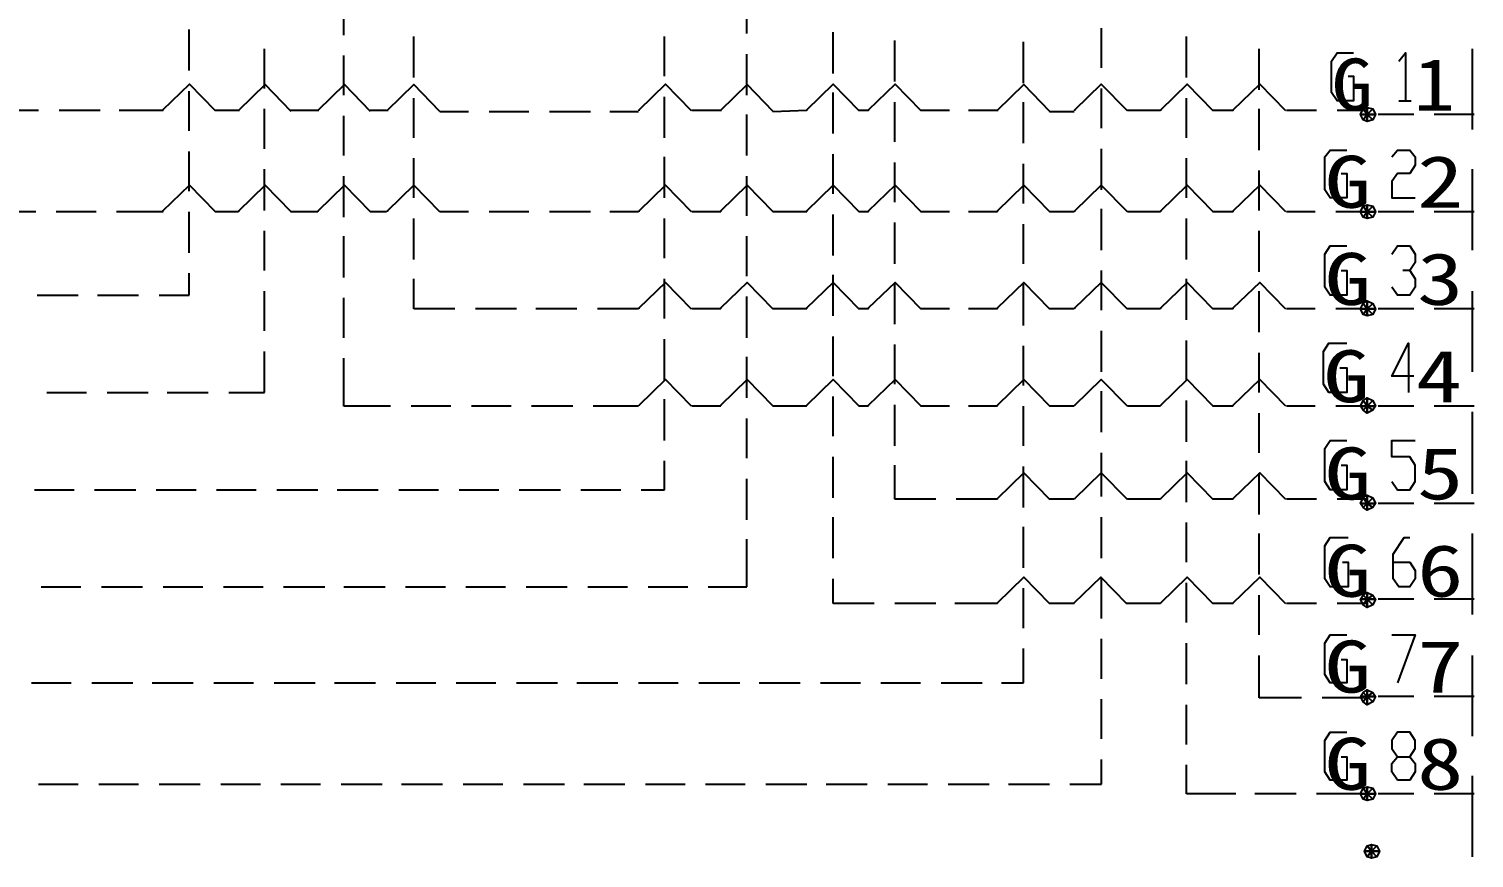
# Model space of a CAD drawing. Header units: metres. Extents: x 17 to 1757, y 17 to 1207.
# Drawn here: x 994.2 to 1146.1, y 869.8 to 957 of the extents above; entities that cross this region are included whole.
import ezdxf

# ---------------------------------------------------------------- set-up
doc = ezdxf.new("R2010")
doc.units = ezdxf.units.M
for name, color, linetype in [('LINES', 7, 'Continuous'), ('POLYLINES', 4, 'Continuous'), ('TEXTS', 3, 'Continuous')]:
    doc.layers.add(name, color=color, linetype=linetype)

msp = doc.modelspace()

# ---------------------------------------------------------------- linework, layer by layer
at = {"layer": 'LINES'}
for p, q in [((1027.32, 956.3), (1027.32, 960.62)), ((1069.66, 956.45), (1069.66, 960.62)), ((1011.05, 952.56), (1011.05, 956.88)), ((1034.66, 951.84), (1034.66, 956.16)), ((1061.02, 951.98), (1061.02, 956.16)), ((1078.73, 952.27), (1078.73, 956.59)), ((1085.21, 951.41), (1085.21, 955.73)), ((1098.74, 951.26), (1098.74, 955.58)), ((1106.95, 952.85), (1106.95, 957.02)), ((1115.88, 951.84), (1115.88, 956.16)), ((1018.97, 950.69), (1018.97, 954.86)), ((1027.32, 949.97), (1027.32, 954.14)), ((1069.66, 949.97), (1069.66, 954.29)), ((1123.51, 950.54), (1123.51, 954.86)), ((1145.9, 954.86), (1145.9, 946.37)), ((1011.05, 946.22), (1011.05, 950.4)), ((1034.66, 945.5), (1034.66, 949.68)), ((1061.02, 945.5), (1061.02, 949.82)), ((1078.73, 945.94), (1078.73, 950.26)), ((1106.95, 946.51), (1106.95, 950.69)), ((1115.88, 945.5), (1115.88, 949.68)), ((995.21, 948.38), (991.03, 948.38)), ((1001.69, 948.38), (997.37, 948.38)), ((1008.31, 948.38), (1003.7, 948.38)), ((1016.23, 948.38), (1013.78, 948.38)), ((1018.97, 944.35), (1018.97, 948.53)), ((1024.58, 948.38), (1021.7, 948.38)), ((1031.78, 948.38), (1030.06, 948.38)), ((1040.42, 948.24), (1037.4, 948.24)), ((1046.76, 948.24), (1042.58, 948.24)), ((1053.24, 948.24), (1048.92, 948.24)), ((1058.28, 948.24), (1055.26, 948.24)), ((1066.92, 948.38), (1063.9, 948.38)), ((1075.99, 948.38), (1072.39, 948.24)), ((1082.47, 948.38), (1081.46, 948.38)), ((1085.21, 945.07), (1085.21, 949.25)), ((1090.97, 948.38), (1087.94, 948.38)), ((1096.01, 948.38), (1092.98, 948.38)), ((1098.74, 944.93), (1098.74, 949.25)), ((1104.07, 948.24), (1101.48, 948.24)), ((1113.14, 948.38), (1109.69, 948.38)), ((1120.78, 948.38), (1118.62, 948.38)), ((1123.51, 944.21), (1123.51, 948.53)), ((1129.56, 948.38), (1126.39, 948.38)), ((1134.89, 948.38), (1131.72, 948.38)), ((1138.2, 949.39), (1139.5, 949.39)), ((1027.32, 943.63), (1027.32, 947.81)), ((1069.66, 943.63), (1069.66, 947.95)), ((1139.78, 947.95), (1136.04, 947.95)), ((1146.12, 947.95), (1141.94, 947.95)), ((1011.05, 939.89), (1011.05, 944.06)), ((1061.02, 939.17), (1061.02, 943.49)), ((1078.73, 939.6), (1078.73, 943.78)), ((1106.95, 940.03), (1106.95, 944.35)), ((1018.97, 937.87), (1018.97, 942.19)), ((1034.66, 939.17), (1034.66, 943.34)), ((1085.21, 938.74), (1085.21, 942.91)), ((1098.74, 938.59), (1098.74, 942.77)), ((1115.88, 939.17), (1115.88, 943.34)), ((1123.51, 937.87), (1123.51, 942.05)), ((1145.9, 942.19), (1145.9, 933.7)), ((1027.32, 937.15), (1027.32, 941.47)), ((1069.66, 937.3), (1069.66, 941.47)), ((994.92, 937.73), (990.6, 937.73)), ((1001.26, 937.73), (997.08, 937.73)), ((1008.31, 937.73), (1003.42, 937.73)), ((1011.05, 933.41), (1011.05, 937.73)), ((1016.23, 937.73), (1013.78, 937.73)), ((1024.58, 937.73), (1021.7, 937.73)), ((1031.78, 937.73), (1030.06, 937.73)), ((1040.42, 937.73), (1037.4, 937.73)), ((1046.76, 937.73), (1042.58, 937.73)), ((1053.24, 937.73), (1048.92, 937.73)), ((1058.28, 937.73), (1055.26, 937.73)), ((1066.92, 937.73), (1063.9, 937.73)), ((1075.99, 937.73), (1072.39, 937.73)), ((1078.73, 933.12), (1078.73, 937.44)), ((1082.47, 937.73), (1081.46, 937.73)), ((1090.97, 937.73), (1087.94, 937.73)), ((1096.01, 937.73), (1092.98, 937.73)), ((1104.07, 937.73), (1101.48, 937.73)), ((1106.95, 933.7), (1106.95, 938.02)), ((1113.14, 937.73), (1109.69, 937.73)), ((1120.78, 937.73), (1118.62, 937.73)), ((1129.42, 937.73), (1126.39, 937.73)), ((1134.6, 937.73), (1131.58, 937.73)), ((1139.78, 937.73), (1136.04, 937.73)), ((1146.12, 937.73), (1141.94, 937.73)), ((1034.66, 932.69), (1034.66, 937.01)), ((1061.02, 932.83), (1061.02, 937.01)), ((1085.21, 932.26), (1085.21, 936.58)), ((1098.74, 932.26), (1098.74, 936.43)), ((1115.88, 932.69), (1115.88, 937.01)), ((1018.97, 931.54), (1018.97, 935.71)), ((1027.32, 930.82), (1027.32, 935.14)), ((1069.66, 930.96), (1069.66, 935.14)), ((1123.51, 931.39), (1123.51, 935.71)), ((1106.95, 927.36), (1106.95, 931.54)), ((1011.05, 928.94), (1011.05, 931.25)), ((1034.66, 927.5), (1034.66, 930.67)), ((1061.02, 926.5), (1061.02, 930.67)), ((1078.73, 926.78), (1078.73, 931.1)), ((1085.21, 925.92), (1085.21, 930.24)), ((1098.74, 925.78), (1098.74, 930.1)), ((1115.88, 926.35), (1115.88, 930.67)), ((995.06, 928.94), (999.38, 928.94)), ((1001.4, 928.94), (1005.72, 928.94)), ((1007.88, 928.94), (1011.05, 928.94)), ((1018.97, 925.2), (1018.97, 929.38)), ((1027.32, 924.48), (1027.32, 928.66)), ((1069.66, 924.48), (1069.66, 928.8)), ((1123.51, 925.06), (1123.51, 929.38)), ((1145.9, 929.38), (1145.9, 920.88)), ((1038.98, 927.5), (1034.66, 927.5)), ((1045.46, 927.5), (1041.14, 927.5)), ((1051.8, 927.5), (1047.48, 927.5)), ((1058.28, 927.5), (1053.96, 927.5)), ((1066.92, 927.5), (1063.9, 927.5)), ((1075.99, 927.5), (1072.39, 927.5)), ((1082.47, 927.5), (1081.46, 927.5)), ((1090.97, 927.5), (1087.94, 927.5)), ((1096.01, 927.5), (1092.98, 927.5)), ((1104.07, 927.5), (1101.48, 927.5)), ((1113.14, 927.5), (1109.69, 927.5)), ((1120.78, 927.5), (1118.62, 927.5)), ((1129.42, 927.5), (1126.39, 927.5)), ((1134.6, 927.5), (1131.58, 927.5)), ((1139.78, 927.5), (1136.04, 927.5)), ((1146.12, 927.5), (1141.94, 927.5)), ((1106.95, 920.88), (1106.95, 925.2)), ((1061.02, 920.02), (1061.02, 924.34)), ((1078.73, 920.45), (1078.73, 924.62)), ((1085.21, 919.58), (1085.21, 923.76)), ((1115.88, 920.02), (1115.88, 924.19)), ((1018.97, 918.72), (1018.97, 923.04)), ((1027.32, 917.28), (1027.32, 922.32)), ((1069.66, 918.14), (1069.66, 922.46)), ((1098.74, 919.44), (1098.74, 923.62)), ((1123.51, 918.72), (1123.51, 922.9)), ((996.07, 918.72), (1000.25, 918.72)), ((1002.41, 918.72), (1006.73, 918.72)), ((1008.74, 918.72), (1013.06, 918.72)), ((1015.22, 918.72), (1018.97, 918.72)), ((1061.02, 913.68), (1061.02, 918)), ((1078.73, 914.11), (1078.73, 918.29)), ((1106.95, 914.54), (1106.95, 918.86)), ((1115.88, 913.54), (1115.88, 917.86)), ((1032.22, 917.28), (1027.32, 917.28)), ((1038.55, 917.28), (1034.38, 917.28)), ((1044.89, 917.28), (1040.71, 917.28)), ((1051.37, 917.28), (1047.05, 917.28)), ((1058.28, 917.28), (1053.53, 917.28)), ((1066.92, 917.28), (1063.9, 917.28)), ((1075.99, 917.28), (1072.39, 917.28)), ((1082.47, 917.28), (1081.46, 917.28)), ((1085.21, 913.1), (1085.21, 917.42)), ((1090.97, 917.28), (1087.94, 917.28)), ((1096.01, 917.28), (1092.98, 917.28)), ((1098.74, 913.1), (1098.74, 917.28)), ((1104.07, 917.28), (1101.48, 917.28)), ((1113.14, 917.28), (1109.69, 917.28)), ((1120.78, 917.28), (1118.62, 917.28)), ((1123.51, 912.38), (1123.51, 916.56)), ((1129.42, 917.28), (1126.39, 917.28)), ((1134.6, 917.28), (1131.58, 917.28)), ((1139.78, 917.28), (1136.04, 917.28)), ((1146.12, 917.28), (1141.94, 917.28)), ((1145.9, 916.7), (1145.9, 908.06)), ((1069.66, 911.81), (1069.66, 915.98)), ((1061.02, 908.5), (1061.02, 911.52)), ((1078.73, 907.63), (1078.73, 911.95)), ((1106.95, 910.22), (1106.95, 912.38)), ((1115.88, 907.2), (1115.88, 911.52)), ((1085.21, 907.49), (1085.21, 911.09)), ((1098.74, 906.62), (1098.74, 910.94)), ((1106.95, 907.78), (1106.95, 910.22)), ((1123.51, 905.9), (1123.51, 910.22)), ((994.78, 908.5), (998.95, 908.5)), ((1001.11, 908.5), (1005.43, 908.5)), ((1007.59, 908.5), (1011.77, 908.5)), ((1013.93, 908.5), (1018.1, 908.5)), ((1020.26, 908.5), (1024.58, 908.5)), ((1026.6, 908.5), (1030.92, 908.5)), ((1033.08, 908.5), (1037.26, 908.5)), ((1039.42, 908.5), (1043.59, 908.5)), ((1045.75, 908.5), (1050.07, 908.5)), ((1052.23, 908.5), (1056.41, 908.5)), ((1058.57, 908.5), (1061.02, 908.5)), ((1069.66, 905.33), (1069.66, 909.65)), ((1089.53, 907.49), (1085.21, 907.49)), ((1096.01, 907.49), (1091.69, 907.49)), ((1104.07, 907.49), (1101.48, 907.49)), ((1113.14, 907.49), (1109.69, 907.49)), ((1120.78, 907.49), (1118.62, 907.49)), ((1129.56, 907.49), (1126.39, 907.49)), ((1134.89, 907.49), (1131.72, 907.49)), ((1139.78, 907.06), (1136.04, 907.06)), ((1146.12, 907.06), (1141.94, 907.06)), ((1078.73, 901.3), (1078.73, 905.62)), ((1106.95, 901.3), (1106.95, 905.62)), ((1098.74, 900.29), (1098.74, 904.61)), ((1115.88, 900.86), (1115.88, 905.04)), ((1069.66, 898.27), (1069.66, 903.31)), ((1123.51, 899.57), (1123.51, 903.89)), ((1145.9, 903.89), (1145.9, 895.39)), ((995.5, 898.27), (999.67, 898.27)), ((1001.83, 898.27), (1006.15, 898.27)), ((1008.31, 898.27), (1012.49, 898.27)), ((1014.65, 898.27), (1018.82, 898.27)), ((1020.98, 898.27), (1025.3, 898.27)), ((1027.32, 898.27), (1031.64, 898.27)), ((1033.8, 898.27), (1037.98, 898.27)), ((1040.14, 898.27), (1044.31, 898.27)), ((1046.47, 898.27), (1050.79, 898.27)), ((1052.95, 898.27), (1057.13, 898.27)), ((1059.29, 898.27), (1063.46, 898.27)), ((1065.62, 898.27), (1069.66, 898.27)), ((1078.73, 896.54), (1078.73, 899.14)), ((1098.74, 893.95), (1098.74, 898.13)), ((1106.95, 894.96), (1106.95, 899.28)), ((1115.88, 894.53), (1115.88, 898.7)), ((1083.05, 896.54), (1078.73, 896.54)), ((1089.53, 896.54), (1085.21, 896.54)), ((1096.01, 896.54), (1091.54, 896.54)), ((1104.07, 896.54), (1101.48, 896.54)), ((1113.14, 896.54), (1109.54, 896.54)), ((1120.78, 896.54), (1118.62, 896.54)), ((1123.51, 893.23), (1123.51, 897.41)), ((1129.56, 896.54), (1126.39, 896.54)), ((1134.89, 896.54), (1131.72, 896.54)), ((1139.78, 896.98), (1136.04, 896.98)), ((1146.12, 896.98), (1141.94, 896.98)), ((1098.74, 888.19), (1098.74, 891.79)), ((1106.95, 888.62), (1106.95, 892.8)), ((1115.88, 888.05), (1115.88, 892.37)), ((1123.51, 886.61), (1123.51, 891.07)), ((1145.9, 891.07), (1145.9, 882.58)), ((994.49, 888.19), (998.66, 888.19)), ((1000.82, 888.19), (1005.14, 888.19)), ((1007.16, 888.19), (1011.48, 888.19)), ((1013.64, 888.19), (1017.82, 888.19)), ((1019.98, 888.19), (1024.3, 888.19)), ((1026.31, 888.19), (1030.63, 888.19)), ((1032.79, 888.19), (1036.97, 888.19)), ((1039.13, 888.19), (1043.3, 888.19)), ((1045.46, 888.19), (1049.78, 888.19)), ((1051.8, 888.19), (1056.12, 888.19)), ((1058.28, 888.19), (1062.46, 888.19)), ((1064.62, 888.19), (1068.94, 888.19)), ((1070.95, 888.19), (1075.27, 888.19)), ((1077.43, 888.19), (1081.61, 888.19)), ((1083.77, 888.19), (1087.94, 888.19)), ((1090.1, 888.19), (1094.42, 888.19)), ((1096.44, 888.19), (1098.74, 888.19)), ((1106.95, 882.29), (1106.95, 886.46)), ((1115.88, 881.71), (1115.88, 885.89)), ((1127.98, 886.61), (1123.51, 886.61)), ((1134.6, 886.61), (1130.14, 886.61)), ((1139.78, 886.75), (1136.04, 886.75)), ((1146.12, 886.75), (1141.94, 886.75)), ((1106.95, 877.54), (1106.95, 880.13)), ((1115.88, 876.53), (1115.88, 879.55)), ((1145.9, 878.4), (1145.9, 869.9)), ((995.21, 877.54), (999.38, 877.54)), ((1001.54, 877.54), (1005.72, 877.54)), ((1007.88, 877.54), (1012.2, 877.54)), ((1014.36, 877.54), (1018.54, 877.54)), ((1020.7, 877.54), (1024.87, 877.54)), ((1027.03, 877.54), (1031.35, 877.54)), ((1033.37, 877.54), (1037.69, 877.54)), ((1039.85, 877.54), (1044.02, 877.54)), ((1046.18, 877.54), (1050.5, 877.54)), ((1052.52, 877.54), (1056.84, 877.54)), ((1059, 877.54), (1063.18, 877.54)), ((1065.34, 877.54), (1069.51, 877.54)), ((1071.67, 877.54), (1075.99, 877.54)), ((1078.01, 877.54), (1082.33, 877.54)), ((1084.49, 877.54), (1088.66, 877.54)), ((1090.82, 877.54), (1095.14, 877.54)), ((1097.16, 877.54), (1101.48, 877.54)), ((1103.64, 877.54), (1106.95, 877.54)), ((1121.06, 876.53), (1115.88, 876.53)), ((1127.4, 876.53), (1123.08, 876.53)), ((1134.6, 876.53), (1129.56, 876.53)), ((1139.78, 876.53), (1136.04, 876.53)), ((1146.12, 876.53), (1141.94, 876.53))]:
    msp.add_line(p, q, dxfattribs=at)
at = {"layer": 'POLYLINES'}
for points in [[(1132.87, 951.98), (1133.45, 951.98), (1133.45, 949.39), (1131.72, 949.39), (1131.14, 950.26), (1131.14, 953.57), (1131.72, 954.43), (1133.45, 954.43)], [(1138.2, 953.57), (1138.92, 954.43), (1138.92, 949.39)], [(1013.8, 948.33), (1011.07, 951.14), (1008.25, 948.41), (1008.25, 948.35)], [(1021.77, 948.28), (1019.04, 951.1), (1016.22, 948.36), (1016.22, 948.31)], [(1030.11, 948.28), (1027.38, 951.1), (1024.56, 948.36), (1024.56, 948.31)], [(1037.4, 948.28), (1034.67, 951.1), (1031.85, 948.36), (1031.85, 948.31)], [(1063.86, 948.33), (1061.12, 951.14), (1058.31, 948.41), (1058.31, 948.35)], [(1072.44, 948.28), (1069.7, 951.1), (1066.89, 948.36), (1066.89, 948.31)], [(1081.49, 948.33), (1078.75, 951.14), (1075.94, 948.41), (1075.94, 948.35)], [(1087.99, 948.33), (1085.26, 951.14), (1082.44, 948.41), (1082.44, 948.35)], [(1101.52, 948.28), (1098.78, 951.1), (1095.97, 948.36), (1095.97, 948.31)], [(1109.67, 948.33), (1106.93, 951.14), (1104.12, 948.41), (1104.12, 948.35)], [(1118.69, 948.33), (1115.95, 951.14), (1113.14, 948.41), (1113.14, 948.35)], [(1126.32, 948.33), (1123.59, 951.14), (1120.77, 948.41), (1120.77, 948.35)], [(1134.89, 947.95), (1134.17, 947.95), (1134.46, 948.53), (1134.89, 947.95)], [(1134.89, 947.95), (1134.17, 947.95), (1134.46, 948.53), (1134.89, 947.95)], [(1134.89, 947.95), (1134.17, 947.95), (1134.46, 948.53), (1134.89, 947.95)], [(1134.89, 947.95), (1134.17, 947.95), (1134.46, 948.53), (1134.89, 947.95)], [(1134.89, 947.95), (1134.46, 948.53), (1134.89, 948.67), (1134.89, 947.95)], [(1134.89, 947.95), (1134.46, 948.53), (1134.89, 948.67), (1134.89, 947.95)], [(1134.89, 947.95), (1134.46, 948.53), (1134.89, 948.67), (1134.89, 947.95)], [(1134.89, 947.95), (1134.46, 948.53), (1134.89, 948.67), (1134.89, 947.95)], [(1134.89, 947.95), (1134.89, 948.67), (1135.46, 948.53), (1134.89, 947.95)], [(1134.89, 947.95), (1134.89, 948.67), (1135.46, 948.53), (1134.89, 947.95)], [(1134.89, 947.95), (1134.89, 948.67), (1135.46, 948.53), (1134.89, 947.95)], [(1134.89, 947.95), (1134.89, 948.67), (1135.46, 948.53), (1134.89, 947.95)], [(1134.89, 947.95), (1135.46, 948.53), (1135.75, 947.95), (1134.89, 947.95)], [(1134.89, 947.95), (1135.46, 948.53), (1135.75, 947.95), (1134.89, 947.95)], [(1134.89, 947.95), (1135.46, 948.53), (1135.75, 947.95), (1134.89, 947.95)], [(1134.89, 947.95), (1135.46, 948.53), (1135.75, 947.95), (1134.89, 947.95)], [(1134.89, 947.95), (1134.46, 947.38), (1134.17, 947.95), (1134.89, 947.95)], [(1134.89, 947.95), (1134.46, 947.38), (1134.17, 947.95), (1134.89, 947.95)], [(1134.89, 947.95), (1134.46, 947.38), (1134.17, 947.95), (1134.89, 947.95)], [(1134.89, 947.95), (1134.46, 947.38), (1134.17, 947.95), (1134.89, 947.95)], [(1134.89, 947.95), (1134.89, 947.23), (1134.46, 947.38), (1134.89, 947.95)], [(1134.89, 947.95), (1134.89, 947.23), (1134.46, 947.38), (1134.89, 947.95)], [(1134.89, 947.95), (1134.89, 947.23), (1134.46, 947.38), (1134.89, 947.95)], [(1134.89, 947.95), (1134.89, 947.23), (1134.46, 947.38), (1134.89, 947.95)], [(1134.89, 947.95), (1135.46, 947.38), (1134.89, 947.23), (1134.89, 947.95)], [(1134.89, 947.95), (1135.46, 947.38), (1134.89, 947.23), (1134.89, 947.95)], [(1134.89, 947.95), (1135.75, 947.95), (1135.46, 947.38), (1134.89, 947.95)], [(1134.89, 947.95), (1135.75, 947.95), (1135.46, 947.38), (1134.89, 947.95)], [(1134.89, 947.95), (1135.46, 947.38), (1134.89, 947.23), (1134.89, 947.95)], [(1134.89, 947.95), (1135.46, 947.38), (1134.89, 947.23), (1134.89, 947.95)], [(1134.89, 947.95), (1135.75, 947.95), (1135.46, 947.38), (1134.89, 947.95)], [(1134.89, 947.95), (1135.75, 947.95), (1135.46, 947.38), (1134.89, 947.95)], [(1132.15, 941.76), (1132.73, 941.76), (1132.73, 939.17), (1131, 939.17), (1130.42, 940.03), (1130.42, 943.49), (1131, 944.21), (1132.73, 944.21)], [(1137.48, 943.49), (1138.06, 944.21), (1139.35, 944.21), (1139.93, 943.49), (1139.93, 942.62), (1139.35, 941.76), (1138.06, 941.76), (1137.48, 940.9), (1137.48, 939.17), (1139.93, 939.17)], [(1013.8, 937.7), (1011.07, 940.51), (1008.25, 937.77), (1008.25, 937.72)], [(1021.77, 937.7), (1019.04, 940.51), (1016.22, 937.77), (1016.22, 937.72)], [(1030.12, 937.7), (1027.39, 940.51), (1024.57, 937.77), (1024.57, 937.72)], [(1037.4, 937.7), (1034.67, 940.51), (1031.85, 937.77), (1031.85, 937.72)], [(1063.86, 937.7), (1061.12, 940.51), (1058.31, 937.77), (1058.31, 937.72)], [(1072.44, 937.7), (1069.7, 940.51), (1066.89, 937.77), (1066.89, 937.72)], [(1081.49, 937.7), (1078.75, 940.51), (1075.94, 937.77), (1075.94, 937.72)], [(1087.99, 937.7), (1085.26, 940.51), (1082.44, 937.77), (1082.44, 937.72)], [(1101.52, 937.7), (1098.78, 940.51), (1095.97, 937.77), (1095.97, 937.72)], [(1109.67, 937.7), (1106.93, 940.51), (1104.12, 937.77), (1104.12, 937.72)], [(1118.69, 937.7), (1115.95, 940.51), (1113.14, 937.77), (1113.14, 937.72)], [(1126.32, 937.7), (1123.59, 940.51), (1120.77, 937.77), (1120.77, 937.72)], [(1134.89, 937.73), (1134.17, 937.73), (1134.46, 938.3), (1134.89, 937.73)], [(1134.89, 937.73), (1134.17, 937.73), (1134.46, 938.3), (1134.89, 937.73)], [(1134.89, 937.73), (1134.17, 937.73), (1134.46, 938.3), (1134.89, 937.73)], [(1134.89, 937.73), (1134.17, 937.73), (1134.46, 938.3), (1134.89, 937.73)], [(1134.89, 937.73), (1134.46, 937.15), (1134.17, 937.73), (1134.89, 937.73)], [(1134.89, 937.73), (1134.46, 937.15), (1134.17, 937.73), (1134.89, 937.73)], [(1134.89, 937.73), (1134.46, 937.15), (1134.17, 937.73), (1134.89, 937.73)], [(1134.89, 937.73), (1134.46, 937.15), (1134.17, 937.73), (1134.89, 937.73)], [(1134.89, 937.73), (1134.46, 938.3), (1134.89, 938.45), (1134.89, 937.73)], [(1134.89, 937.73), (1134.46, 938.3), (1134.89, 938.45), (1134.89, 937.73)], [(1134.89, 937.73), (1134.46, 938.3), (1134.89, 938.45), (1134.89, 937.73)], [(1134.89, 937.73), (1134.46, 938.3), (1134.89, 938.45), (1134.89, 937.73)], [(1134.89, 937.73), (1134.89, 937.01), (1134.46, 937.15), (1134.89, 937.73)], [(1134.89, 937.73), (1134.89, 937.01), (1134.46, 937.15), (1134.89, 937.73)], [(1134.89, 937.73), (1134.89, 937.01), (1134.46, 937.15), (1134.89, 937.73)], [(1134.89, 937.73), (1134.89, 937.01), (1134.46, 937.15), (1134.89, 937.73)], [(1134.89, 937.73), (1134.89, 938.45), (1135.46, 938.3), (1134.89, 937.73)], [(1134.89, 937.73), (1134.89, 938.45), (1135.46, 938.3), (1134.89, 937.73)], [(1134.89, 937.73), (1134.89, 938.45), (1135.46, 938.3), (1134.89, 937.73)], [(1134.89, 937.73), (1134.89, 938.45), (1135.46, 938.3), (1134.89, 937.73)], [(1134.89, 937.73), (1135.46, 938.3), (1135.75, 937.73), (1134.89, 937.73)], [(1134.89, 937.73), (1135.46, 938.3), (1135.75, 937.73), (1134.89, 937.73)], [(1134.89, 937.73), (1135.46, 938.3), (1135.75, 937.73), (1134.89, 937.73)], [(1134.89, 937.73), (1135.46, 938.3), (1135.75, 937.73), (1134.89, 937.73)], [(1134.89, 937.73), (1135.46, 937.15), (1134.89, 937.01), (1134.89, 937.73)], [(1134.89, 937.73), (1135.46, 937.15), (1134.89, 937.01), (1134.89, 937.73)], [(1134.89, 937.73), (1135.75, 937.73), (1135.46, 937.15), (1134.89, 937.73)], [(1134.89, 937.73), (1135.75, 937.73), (1135.46, 937.15), (1134.89, 937.73)], [(1134.89, 937.73), (1135.46, 937.15), (1134.89, 937.01), (1134.89, 937.73)], [(1134.89, 937.73), (1135.46, 937.15), (1134.89, 937.01), (1134.89, 937.73)], [(1134.89, 937.73), (1135.75, 937.73), (1135.46, 937.15), (1134.89, 937.73)], [(1134.89, 937.73), (1135.75, 937.73), (1135.46, 937.15), (1134.89, 937.73)], [(1132.15, 931.54), (1132.73, 931.54), (1132.73, 928.94), (1131, 928.94), (1130.42, 929.81), (1130.42, 933.26), (1131, 934.13), (1132.73, 934.13)], [(1137.48, 933.26), (1138.06, 934.13), (1139.35, 934.13), (1139.93, 933.26), (1139.93, 932.4), (1139.35, 931.54), (1138.63, 931.54)], [(1139.35, 931.54), (1139.93, 930.67), (1139.93, 929.81), (1139.35, 928.94), (1138.06, 928.94), (1137.48, 929.81)], [(1063.86, 927.49), (1061.12, 930.3), (1058.31, 927.57), (1058.31, 927.52)], [(1072.44, 927.49), (1069.7, 930.3), (1066.89, 927.57), (1066.89, 927.52)], [(1081.49, 927.49), (1078.75, 930.3), (1075.94, 927.57), (1075.94, 927.52)], [(1087.99, 927.49), (1085.26, 930.3), (1082.44, 927.57), (1082.44, 927.52)], [(1101.52, 927.49), (1098.78, 930.3), (1095.97, 927.57), (1095.97, 927.52)], [(1109.67, 927.49), (1106.93, 930.3), (1104.12, 927.57), (1104.12, 927.52)], [(1118.69, 927.49), (1115.95, 930.3), (1113.14, 927.57), (1113.14, 927.52)], [(1126.32, 927.49), (1123.59, 930.3), (1120.77, 927.57), (1120.77, 927.52)], [(1134.89, 927.5), (1134.46, 928.08), (1134.89, 928.37), (1134.89, 927.5)], [(1134.89, 927.5), (1134.46, 928.08), (1134.89, 928.37), (1134.89, 927.5)], [(1134.89, 927.5), (1134.46, 928.08), (1134.89, 928.37), (1134.89, 927.5)], [(1134.89, 927.5), (1134.46, 928.08), (1134.89, 928.37), (1134.89, 927.5)], [(1134.89, 927.5), (1134.89, 928.37), (1135.46, 928.08), (1134.89, 927.5)], [(1134.89, 927.5), (1134.89, 928.37), (1135.46, 928.08), (1134.89, 927.5)], [(1134.89, 927.5), (1134.89, 928.37), (1135.46, 928.08), (1134.89, 927.5)], [(1134.89, 927.5), (1134.89, 928.37), (1135.46, 928.08), (1134.89, 927.5)], [(1134.89, 927.5), (1134.17, 927.5), (1134.46, 928.08), (1134.89, 927.5)], [(1134.89, 927.5), (1134.17, 927.5), (1134.46, 928.08), (1134.89, 927.5)], [(1134.89, 927.5), (1134.17, 927.5), (1134.46, 928.08), (1134.89, 927.5)], [(1134.89, 927.5), (1134.17, 927.5), (1134.46, 928.08), (1134.89, 927.5)], [(1134.89, 927.5), (1134.46, 926.93), (1134.17, 927.5), (1134.89, 927.5)], [(1134.89, 927.5), (1134.46, 926.93), (1134.17, 927.5), (1134.89, 927.5)], [(1134.89, 927.5), (1134.46, 926.93), (1134.17, 927.5), (1134.89, 927.5)], [(1134.89, 927.5), (1134.46, 926.93), (1134.17, 927.5), (1134.89, 927.5)], [(1134.89, 927.5), (1134.89, 926.78), (1134.46, 926.93), (1134.89, 927.5)], [(1134.89, 927.5), (1134.89, 926.78), (1134.46, 926.93), (1134.89, 927.5)], [(1134.89, 927.5), (1134.89, 926.78), (1134.46, 926.93), (1134.89, 927.5)], [(1134.89, 927.5), (1134.89, 926.78), (1134.46, 926.93), (1134.89, 927.5)], [(1134.89, 927.5), (1135.46, 928.08), (1135.75, 927.5), (1134.89, 927.5)], [(1134.89, 927.5), (1135.46, 928.08), (1135.75, 927.5), (1134.89, 927.5)], [(1134.89, 927.5), (1135.46, 928.08), (1135.75, 927.5), (1134.89, 927.5)], [(1134.89, 927.5), (1135.46, 928.08), (1135.75, 927.5), (1134.89, 927.5)], [(1134.89, 927.5), (1135.46, 926.93), (1134.89, 926.78), (1134.89, 927.5)], [(1134.89, 927.5), (1135.46, 926.93), (1134.89, 926.78), (1134.89, 927.5)], [(1134.89, 927.5), (1135.75, 927.5), (1135.46, 926.93), (1134.89, 927.5)], [(1134.89, 927.5), (1135.75, 927.5), (1135.46, 926.93), (1134.89, 927.5)], [(1134.89, 927.5), (1135.46, 926.93), (1134.89, 926.78), (1134.89, 927.5)], [(1134.89, 927.5), (1135.46, 926.93), (1134.89, 926.78), (1134.89, 927.5)], [(1134.89, 927.5), (1135.75, 927.5), (1135.46, 926.93), (1134.89, 927.5)], [(1134.89, 927.5), (1135.75, 927.5), (1135.46, 926.93), (1134.89, 927.5)], [(1132.01, 921.31), (1132.73, 921.31), (1132.73, 918.72), (1130.86, 918.72), (1130.28, 919.58), (1130.28, 923.04), (1130.86, 923.9), (1132.73, 923.9)], [(1139.78, 920.45), (1137.48, 920.45), (1139.21, 923.9), (1139.21, 918.72)], [(1063.86, 917.29), (1061.12, 920.1), (1058.31, 917.36), (1058.31, 917.31)], [(1072.44, 917.29), (1069.7, 920.1), (1066.89, 917.36), (1066.89, 917.31)], [(1081.49, 917.29), (1078.75, 920.1), (1075.94, 917.36), (1075.94, 917.31)], [(1087.99, 917.29), (1085.26, 920.1), (1082.44, 917.36), (1082.44, 917.31)], [(1101.52, 917.29), (1098.78, 920.1), (1095.97, 917.36), (1095.97, 917.31)], [(1109.67, 917.29), (1106.93, 920.1), (1104.12, 917.36), (1104.12, 917.31)], [(1118.69, 917.29), (1115.95, 920.1), (1113.14, 917.36), (1113.14, 917.31)], [(1126.32, 917.29), (1123.59, 920.1), (1120.77, 917.36), (1120.77, 917.31)], [(1134.89, 917.28), (1134.17, 917.28), (1134.46, 917.86), (1134.89, 917.28)], [(1134.89, 917.28), (1134.17, 917.28), (1134.46, 917.86), (1134.89, 917.28)], [(1134.89, 917.28), (1134.17, 917.28), (1134.46, 917.86), (1134.89, 917.28)], [(1134.89, 917.28), (1134.17, 917.28), (1134.46, 917.86), (1134.89, 917.28)], [(1134.89, 917.28), (1134.46, 917.86), (1134.89, 918.14), (1134.89, 917.28)], [(1134.89, 917.28), (1134.46, 917.86), (1134.89, 918.14), (1134.89, 917.28)], [(1134.89, 917.28), (1134.46, 917.86), (1134.89, 918.14), (1134.89, 917.28)], [(1134.89, 917.28), (1134.46, 917.86), (1134.89, 918.14), (1134.89, 917.28)], [(1134.89, 917.28), (1134.89, 918.14), (1135.46, 917.86), (1134.89, 917.28)], [(1134.89, 917.28), (1134.89, 918.14), (1135.46, 917.86), (1134.89, 917.28)], [(1134.89, 917.28), (1134.89, 918.14), (1135.46, 917.86), (1134.89, 917.28)], [(1134.89, 917.28), (1134.89, 918.14), (1135.46, 917.86), (1134.89, 917.28)], [(1134.89, 917.28), (1135.46, 917.86), (1135.75, 917.28), (1134.89, 917.28)], [(1134.89, 917.28), (1135.46, 917.86), (1135.75, 917.28), (1134.89, 917.28)], [(1134.89, 917.28), (1135.46, 917.86), (1135.75, 917.28), (1134.89, 917.28)], [(1134.89, 917.28), (1135.46, 917.86), (1135.75, 917.28), (1134.89, 917.28)], [(1134.89, 917.28), (1134.46, 916.85), (1134.17, 917.28), (1134.89, 917.28)], [(1134.89, 917.28), (1134.46, 916.85), (1134.17, 917.28), (1134.89, 917.28)], [(1134.89, 917.28), (1134.46, 916.85), (1134.17, 917.28), (1134.89, 917.28)], [(1134.89, 917.28), (1134.46, 916.85), (1134.17, 917.28), (1134.89, 917.28)], [(1134.89, 917.28), (1134.89, 916.56), (1134.46, 916.85), (1134.89, 917.28)], [(1134.89, 917.28), (1134.89, 916.56), (1134.46, 916.85), (1134.89, 917.28)], [(1134.89, 917.28), (1134.89, 916.56), (1134.46, 916.85), (1134.89, 917.28)], [(1134.89, 917.28), (1134.89, 916.56), (1134.46, 916.85), (1134.89, 917.28)], [(1134.89, 917.28), (1135.46, 916.85), (1134.89, 916.56), (1134.89, 917.28)], [(1134.89, 917.28), (1135.46, 916.85), (1134.89, 916.56), (1134.89, 917.28)], [(1134.89, 917.28), (1135.75, 917.28), (1135.46, 916.85), (1134.89, 917.28)], [(1134.89, 917.28), (1135.75, 917.28), (1135.46, 916.85), (1134.89, 917.28)], [(1134.89, 917.28), (1135.46, 916.85), (1134.89, 916.56), (1134.89, 917.28)], [(1134.89, 917.28), (1135.46, 916.85), (1134.89, 916.56), (1134.89, 917.28)], [(1134.89, 917.28), (1135.75, 917.28), (1135.46, 916.85), (1134.89, 917.28)], [(1134.89, 917.28), (1135.75, 917.28), (1135.46, 916.85), (1134.89, 917.28)], [(1132.15, 911.09), (1132.73, 911.09), (1132.73, 908.5), (1131, 908.5), (1130.42, 909.36), (1130.42, 912.82), (1131, 913.68), (1132.73, 913.68)], [(1137.48, 909.36), (1138.06, 908.5), (1139.35, 908.5), (1139.93, 909.36), (1139.93, 911.09), (1139.35, 911.95), (1137.48, 911.95), (1137.48, 913.68), (1139.93, 913.68)], [(1101.52, 907.46), (1098.78, 910.28), (1095.97, 907.54), (1095.97, 907.49)], [(1109.67, 907.46), (1106.93, 910.28), (1104.12, 907.54), (1104.12, 907.49)], [(1118.69, 907.46), (1115.95, 910.28), (1113.14, 907.54), (1113.14, 907.49)], [(1126.32, 907.46), (1123.59, 910.28), (1120.77, 907.54), (1120.77, 907.49)], [(1134.89, 907.06), (1134.17, 907.06), (1134.46, 907.63), (1134.89, 907.06)], [(1134.89, 907.06), (1134.17, 907.06), (1134.46, 907.63), (1134.89, 907.06)], [(1134.89, 907.06), (1134.17, 907.06), (1134.46, 907.63), (1134.89, 907.06)], [(1134.89, 907.06), (1134.17, 907.06), (1134.46, 907.63), (1134.89, 907.06)], [(1134.89, 907.06), (1134.46, 906.62), (1134.17, 907.06), (1134.89, 907.06)], [(1134.89, 907.06), (1134.46, 906.62), (1134.17, 907.06), (1134.89, 907.06)], [(1134.89, 907.06), (1134.46, 906.62), (1134.17, 907.06), (1134.89, 907.06)], [(1134.89, 907.06), (1134.46, 906.62), (1134.17, 907.06), (1134.89, 907.06)], [(1134.89, 907.06), (1134.46, 907.63), (1134.89, 907.92), (1134.89, 907.06)], [(1134.89, 907.06), (1134.46, 907.63), (1134.89, 907.92), (1134.89, 907.06)], [(1134.89, 907.06), (1134.46, 907.63), (1134.89, 907.92), (1134.89, 907.06)], [(1134.89, 907.06), (1134.46, 907.63), (1134.89, 907.92), (1134.89, 907.06)], [(1134.89, 907.06), (1134.89, 906.34), (1134.46, 906.62), (1134.89, 907.06)], [(1134.89, 907.06), (1134.89, 906.34), (1134.46, 906.62), (1134.89, 907.06)], [(1134.89, 907.06), (1134.89, 906.34), (1134.46, 906.62), (1134.89, 907.06)], [(1134.89, 907.06), (1134.89, 906.34), (1134.46, 906.62), (1134.89, 907.06)], [(1134.89, 907.06), (1134.89, 907.92), (1135.46, 907.63), (1134.89, 907.06)], [(1134.89, 907.06), (1134.89, 907.92), (1135.46, 907.63), (1134.89, 907.06)], [(1134.89, 907.06), (1134.89, 907.92), (1135.46, 907.63), (1134.89, 907.06)], [(1134.89, 907.06), (1134.89, 907.92), (1135.46, 907.63), (1134.89, 907.06)], [(1134.89, 907.06), (1135.46, 907.63), (1135.75, 907.06), (1134.89, 907.06)], [(1134.89, 907.06), (1135.46, 907.63), (1135.75, 907.06), (1134.89, 907.06)], [(1134.89, 907.06), (1135.46, 907.63), (1135.75, 907.06), (1134.89, 907.06)], [(1134.89, 907.06), (1135.46, 907.63), (1135.75, 907.06), (1134.89, 907.06)], [(1134.89, 907.06), (1135.46, 906.62), (1134.89, 906.34), (1134.89, 907.06)], [(1134.89, 907.06), (1135.46, 906.62), (1134.89, 906.34), (1134.89, 907.06)], [(1134.89, 907.06), (1135.75, 907.06), (1135.46, 906.62), (1134.89, 907.06)], [(1134.89, 907.06), (1135.75, 907.06), (1135.46, 906.62), (1134.89, 907.06)], [(1134.89, 907.06), (1135.46, 906.62), (1134.89, 906.34), (1134.89, 907.06)], [(1134.89, 907.06), (1135.46, 906.62), (1134.89, 906.34), (1134.89, 907.06)], [(1134.89, 907.06), (1135.75, 907.06), (1135.46, 906.62), (1134.89, 907.06)], [(1134.89, 907.06), (1135.75, 907.06), (1135.46, 906.62), (1134.89, 907.06)], [(1132.3, 900.86), (1132.87, 900.86), (1132.87, 898.27), (1131, 898.27), (1130.42, 899.14), (1130.42, 902.59), (1131, 903.46), (1132.87, 903.46)], [(1137.62, 900.86), (1139.35, 900.86), (1139.93, 900), (1139.93, 899.14), (1139.35, 898.27), (1138.2, 898.27), (1137.62, 899.14), (1137.62, 901.73), (1138.78, 903.46), (1139.35, 903.46)], [(1101.52, 896.49), (1098.78, 899.31), (1095.97, 896.57), (1095.97, 896.52)], [(1109.61, 896.49), (1106.87, 899.31), (1104.06, 896.57), (1104.06, 896.52)], [(1118.69, 896.49), (1115.95, 899.31), (1113.14, 896.57), (1113.14, 896.52)], [(1126.32, 896.49), (1123.59, 899.31), (1120.77, 896.57), (1120.77, 896.52)], [(1134.89, 896.98), (1134.17, 896.98), (1134.46, 897.41), (1134.89, 896.98)], [(1134.89, 896.98), (1134.17, 896.98), (1134.46, 897.41), (1134.89, 896.98)], [(1134.89, 896.98), (1134.17, 896.98), (1134.46, 897.41), (1134.89, 896.98)], [(1134.89, 896.98), (1134.17, 896.98), (1134.46, 897.41), (1134.89, 896.98)], [(1134.89, 896.98), (1134.46, 896.4), (1134.17, 896.98), (1134.89, 896.98)], [(1134.89, 896.98), (1134.46, 896.4), (1134.17, 896.98), (1134.89, 896.98)], [(1134.89, 896.98), (1134.46, 896.4), (1134.17, 896.98), (1134.89, 896.98)], [(1134.89, 896.98), (1134.46, 896.4), (1134.17, 896.98), (1134.89, 896.98)], [(1134.89, 896.98), (1134.46, 897.41), (1134.89, 897.7), (1134.89, 896.98)], [(1134.89, 896.98), (1134.46, 897.41), (1134.89, 897.7), (1134.89, 896.98)], [(1134.89, 896.98), (1134.46, 897.41), (1134.89, 897.7), (1134.89, 896.98)], [(1134.89, 896.98), (1134.46, 897.41), (1134.89, 897.7), (1134.89, 896.98)], [(1134.89, 896.98), (1134.89, 896.11), (1134.46, 896.4), (1134.89, 896.98)], [(1134.89, 896.98), (1134.89, 896.11), (1134.46, 896.4), (1134.89, 896.98)], [(1134.89, 896.98), (1134.89, 896.11), (1134.46, 896.4), (1134.89, 896.98)], [(1134.89, 896.98), (1134.89, 896.11), (1134.46, 896.4), (1134.89, 896.98)], [(1134.89, 896.98), (1134.89, 897.7), (1135.46, 897.41), (1134.89, 896.98)], [(1134.89, 896.98), (1134.89, 897.7), (1135.46, 897.41), (1134.89, 896.98)], [(1134.89, 896.98), (1134.89, 897.7), (1135.46, 897.41), (1134.89, 896.98)], [(1134.89, 896.98), (1134.89, 897.7), (1135.46, 897.41), (1134.89, 896.98)], [(1134.89, 896.98), (1135.46, 897.41), (1135.75, 896.98), (1134.89, 896.98)], [(1134.89, 896.98), (1135.46, 897.41), (1135.75, 896.98), (1134.89, 896.98)], [(1134.89, 896.98), (1135.46, 897.41), (1135.75, 896.98), (1134.89, 896.98)], [(1134.89, 896.98), (1135.46, 897.41), (1135.75, 896.98), (1134.89, 896.98)], [(1134.89, 896.98), (1135.46, 896.4), (1134.89, 896.11), (1134.89, 896.98)], [(1134.89, 896.98), (1135.46, 896.4), (1134.89, 896.11), (1134.89, 896.98)], [(1134.89, 896.98), (1135.75, 896.98), (1135.46, 896.4), (1134.89, 896.98)], [(1134.89, 896.98), (1135.75, 896.98), (1135.46, 896.4), (1134.89, 896.98)], [(1134.89, 896.98), (1135.46, 896.4), (1134.89, 896.11), (1134.89, 896.98)], [(1134.89, 896.98), (1135.46, 896.4), (1134.89, 896.11), (1134.89, 896.98)], [(1134.89, 896.98), (1135.75, 896.98), (1135.46, 896.4), (1134.89, 896.98)], [(1134.89, 896.98), (1135.75, 896.98), (1135.46, 896.4), (1134.89, 896.98)], [(1132.15, 890.64), (1132.73, 890.64), (1132.73, 888.19), (1131, 888.19), (1130.42, 889.06), (1130.42, 892.37), (1131, 893.23), (1132.73, 893.23)], [(1137.48, 893.23), (1139.93, 893.23), (1138.06, 888.19)], [(1134.89, 886.75), (1134.46, 887.18), (1134.89, 887.47), (1134.89, 886.75)], [(1134.89, 886.75), (1134.46, 887.18), (1134.89, 887.47), (1134.89, 886.75)], [(1134.89, 886.75), (1134.46, 887.18), (1134.89, 887.47), (1134.89, 886.75)], [(1134.89, 886.75), (1134.46, 887.18), (1134.89, 887.47), (1134.89, 886.75)], [(1134.89, 886.75), (1134.89, 887.47), (1135.46, 887.18), (1134.89, 886.75)], [(1134.89, 886.75), (1134.89, 887.47), (1135.46, 887.18), (1134.89, 886.75)], [(1134.89, 886.75), (1134.89, 887.47), (1135.46, 887.18), (1134.89, 886.75)], [(1134.89, 886.75), (1134.89, 887.47), (1135.46, 887.18), (1134.89, 886.75)], [(1134.89, 886.75), (1134.17, 886.75), (1134.46, 887.18), (1134.89, 886.75)], [(1134.89, 886.75), (1134.17, 886.75), (1134.46, 887.18), (1134.89, 886.75)], [(1134.89, 886.75), (1134.17, 886.75), (1134.46, 887.18), (1134.89, 886.75)], [(1134.89, 886.75), (1134.17, 886.75), (1134.46, 887.18), (1134.89, 886.75)], [(1134.89, 886.75), (1134.46, 886.18), (1134.17, 886.75), (1134.89, 886.75)], [(1134.89, 886.75), (1134.46, 886.18), (1134.17, 886.75), (1134.89, 886.75)], [(1134.89, 886.75), (1134.46, 886.18), (1134.17, 886.75), (1134.89, 886.75)], [(1134.89, 886.75), (1134.46, 886.18), (1134.17, 886.75), (1134.89, 886.75)], [(1134.89, 886.75), (1134.89, 885.89), (1134.46, 886.18), (1134.89, 886.75)], [(1134.89, 886.75), (1134.89, 885.89), (1134.46, 886.18), (1134.89, 886.75)], [(1134.89, 886.75), (1134.89, 885.89), (1134.46, 886.18), (1134.89, 886.75)], [(1134.89, 886.75), (1134.89, 885.89), (1134.46, 886.18), (1134.89, 886.75)], [(1134.89, 886.75), (1135.46, 887.18), (1135.75, 886.75), (1134.89, 886.75)], [(1134.89, 886.75), (1135.46, 887.18), (1135.75, 886.75), (1134.89, 886.75)], [(1134.89, 886.75), (1135.46, 887.18), (1135.75, 886.75), (1134.89, 886.75)], [(1134.89, 886.75), (1135.46, 887.18), (1135.75, 886.75), (1134.89, 886.75)], [(1134.89, 886.75), (1135.46, 886.18), (1134.89, 885.89), (1134.89, 886.75)], [(1134.89, 886.75), (1135.46, 886.18), (1134.89, 885.89), (1134.89, 886.75)], [(1134.89, 886.75), (1135.75, 886.75), (1135.46, 886.18), (1134.89, 886.75)], [(1134.89, 886.75), (1135.75, 886.75), (1135.46, 886.18), (1134.89, 886.75)], [(1134.89, 886.75), (1135.46, 886.18), (1134.89, 885.89), (1134.89, 886.75)], [(1134.89, 886.75), (1135.46, 886.18), (1134.89, 885.89), (1134.89, 886.75)], [(1134.89, 886.75), (1135.75, 886.75), (1135.46, 886.18), (1134.89, 886.75)], [(1134.89, 886.75), (1135.75, 886.75), (1135.46, 886.18), (1134.89, 886.75)], [(1132.15, 880.42), (1132.73, 880.42), (1132.73, 877.97), (1131, 877.97), (1130.42, 878.83), (1130.42, 882.14), (1131, 883.01), (1132.73, 883.01)], [(1138.06, 877.97), (1137.48, 878.83), (1137.48, 879.7), (1138.06, 880.42), (1139.35, 880.42), (1139.93, 881.28), (1139.93, 882.14), (1139.35, 883.01), (1138.06, 883.01), (1137.48, 882.14), (1137.48, 881.28), (1138.06, 880.42)], [(1139.35, 880.42), (1139.93, 879.7), (1139.93, 878.83), (1139.35, 877.97), (1138.06, 877.97)], [(1134.89, 876.53), (1134.17, 876.53), (1134.46, 877.1), (1134.89, 876.53)], [(1134.89, 876.53), (1134.17, 876.53), (1134.46, 877.1), (1134.89, 876.53)], [(1134.89, 876.53), (1134.17, 876.53), (1134.46, 877.1), (1134.89, 876.53)], [(1134.89, 876.53), (1134.17, 876.53), (1134.46, 877.1), (1134.89, 876.53)], [(1134.89, 876.53), (1134.46, 877.1), (1134.89, 877.25), (1134.89, 876.53)], [(1134.89, 876.53), (1134.46, 877.1), (1134.89, 877.25), (1134.89, 876.53)], [(1134.89, 876.53), (1134.46, 877.1), (1134.89, 877.25), (1134.89, 876.53)], [(1134.89, 876.53), (1134.46, 877.1), (1134.89, 877.25), (1134.89, 876.53)], [(1134.89, 876.53), (1134.89, 877.25), (1135.46, 877.1), (1134.89, 876.53)], [(1134.89, 876.53), (1134.89, 877.25), (1135.46, 877.1), (1134.89, 876.53)], [(1134.89, 876.53), (1134.89, 877.25), (1135.46, 877.1), (1134.89, 876.53)], [(1134.89, 876.53), (1134.89, 877.25), (1135.46, 877.1), (1134.89, 876.53)], [(1134.89, 876.53), (1135.46, 877.1), (1135.75, 876.53), (1134.89, 876.53)], [(1134.89, 876.53), (1135.46, 877.1), (1135.75, 876.53), (1134.89, 876.53)], [(1134.89, 876.53), (1135.46, 877.1), (1135.75, 876.53), (1134.89, 876.53)], [(1134.89, 876.53), (1135.46, 877.1), (1135.75, 876.53), (1134.89, 876.53)], [(1134.89, 876.53), (1134.46, 875.95), (1134.17, 876.53), (1134.89, 876.53)], [(1134.89, 876.53), (1134.46, 875.95), (1134.17, 876.53), (1134.89, 876.53)], [(1134.89, 876.53), (1134.46, 875.95), (1134.17, 876.53), (1134.89, 876.53)], [(1134.89, 876.53), (1134.46, 875.95), (1134.17, 876.53), (1134.89, 876.53)], [(1134.89, 876.53), (1134.89, 875.81), (1134.46, 875.95), (1134.89, 876.53)], [(1134.89, 876.53), (1134.89, 875.81), (1134.46, 875.95), (1134.89, 876.53)], [(1134.89, 876.53), (1134.89, 875.81), (1134.46, 875.95), (1134.89, 876.53)], [(1134.89, 876.53), (1134.89, 875.81), (1134.46, 875.95), (1134.89, 876.53)], [(1134.89, 876.53), (1135.46, 875.95), (1134.89, 875.81), (1134.89, 876.53)], [(1134.89, 876.53), (1135.46, 875.95), (1134.89, 875.81), (1134.89, 876.53)], [(1134.89, 876.53), (1135.75, 876.53), (1135.46, 875.95), (1134.89, 876.53)], [(1134.89, 876.53), (1135.75, 876.53), (1135.46, 875.95), (1134.89, 876.53)], [(1134.89, 876.53), (1135.46, 875.95), (1134.89, 875.81), (1134.89, 876.53)], [(1134.89, 876.53), (1135.46, 875.95), (1134.89, 875.81), (1134.89, 876.53)], [(1134.89, 876.53), (1135.75, 876.53), (1135.46, 875.95), (1134.89, 876.53)], [(1134.89, 876.53), (1135.75, 876.53), (1135.46, 875.95), (1134.89, 876.53)], [(1135.32, 870.48), (1134.6, 870.48), (1134.89, 871.06), (1135.32, 870.48)], [(1135.32, 870.48), (1134.6, 870.48), (1134.89, 871.06), (1135.32, 870.48)], [(1135.32, 870.48), (1134.6, 870.48), (1134.89, 871.06), (1135.32, 870.48)], [(1135.32, 870.48), (1134.6, 870.48), (1134.89, 871.06), (1135.32, 870.48)], [(1135.32, 870.48), (1134.89, 871.06), (1135.32, 871.2), (1135.32, 870.48)], [(1135.32, 870.48), (1134.89, 871.06), (1135.32, 871.2), (1135.32, 870.48)], [(1135.32, 870.48), (1134.89, 871.06), (1135.32, 871.2), (1135.32, 870.48)], [(1135.32, 870.48), (1134.89, 871.06), (1135.32, 871.2), (1135.32, 870.48)], [(1135.32, 870.48), (1135.32, 871.2), (1135.9, 871.06), (1135.32, 870.48)], [(1135.32, 870.48), (1135.32, 871.2), (1135.9, 871.06), (1135.32, 870.48)], [(1135.32, 870.48), (1135.32, 871.2), (1135.9, 871.06), (1135.32, 870.48)], [(1135.32, 870.48), (1135.32, 871.2), (1135.9, 871.06), (1135.32, 870.48)], [(1135.32, 870.48), (1135.9, 871.06), (1136.18, 870.48), (1135.32, 870.48)], [(1135.32, 870.48), (1135.9, 871.06), (1136.18, 870.48), (1135.32, 870.48)], [(1135.32, 870.48), (1135.9, 871.06), (1136.18, 870.48), (1135.32, 870.48)], [(1135.32, 870.48), (1135.9, 871.06), (1136.18, 870.48), (1135.32, 870.48)], [(1135.32, 870.48), (1134.89, 869.9), (1134.6, 870.48), (1135.32, 870.48)], [(1135.32, 870.48), (1134.89, 869.9), (1134.6, 870.48), (1135.32, 870.48)], [(1135.32, 870.48), (1134.89, 869.9), (1134.6, 870.48), (1135.32, 870.48)], [(1135.32, 870.48), (1134.89, 869.9), (1134.6, 870.48), (1135.32, 870.48)], [(1135.32, 870.48), (1135.32, 869.76), (1134.89, 869.9), (1135.32, 870.48)], [(1135.32, 870.48), (1135.32, 869.76), (1134.89, 869.9), (1135.32, 870.48)], [(1135.32, 870.48), (1135.32, 869.76), (1134.89, 869.9), (1135.32, 870.48)], [(1135.32, 870.48), (1135.32, 869.76), (1134.89, 869.9), (1135.32, 870.48)], [(1135.32, 870.48), (1135.9, 869.9), (1135.32, 869.76), (1135.32, 870.48)], [(1135.32, 870.48), (1135.9, 869.9), (1135.32, 869.76), (1135.32, 870.48)], [(1135.32, 870.48), (1136.18, 870.48), (1135.9, 869.9), (1135.32, 870.48)], [(1135.32, 870.48), (1136.18, 870.48), (1135.9, 869.9), (1135.32, 870.48)], [(1135.32, 870.48), (1135.9, 869.9), (1135.32, 869.76), (1135.32, 870.48)], [(1135.32, 870.48), (1135.9, 869.9), (1135.32, 869.76), (1135.32, 870.48)], [(1135.32, 870.48), (1136.18, 870.48), (1135.9, 869.9), (1135.32, 870.48)], [(1135.32, 870.48), (1136.18, 870.48), (1135.9, 869.9), (1135.32, 870.48)]]:
    msp.add_lwpolyline(points, dxfattribs=at)

# ---------------------------------------------------------------- texts
at = {"layer": 'TEXTS'}
for s, width, p in [('G 1', 1.160185, (1131.14, 948.36)), ('G 2', 1.305208, (1130.42, 938.14)), ('G 3', 1.305208, (1130.42, 927.92)), ('G 4', 1.305208, (1130.28, 917.69)), ('G 5', 1.305208, (1130.42, 907.47)), ('G 6', 1.305208, (1130.42, 897.24)), ('G 7', 1.305208, (1130.42, 887.16)), ('G 8', 1.305208, (1130.42, 876.94))]:
    msp.add_text(s, height=5.47, dxfattribs=dict(at, width=width)).set_placement(p)

doc.saveas('drawing.dxf')
